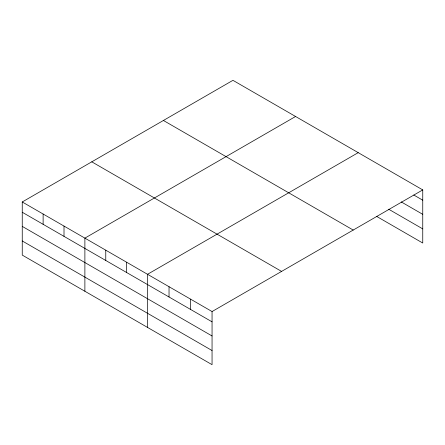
<?xml version="1.0" encoding="UTF-8"?>
<svg xmlns="http://www.w3.org/2000/svg" width="445" height="445" viewBox="0 0 445 445"><rect width="100%" height="100%" fill="white"/><g stroke="black" fill="none" stroke-linecap="round" stroke-linejoin="round"><path stroke-width="0.67" d="M22.25 201.969L212.054 311.55L212.054 364.672L22.25 255.091L22.25 201.969L232.946 80.328L422.75 189.909L422.75 243.031L376.743 216.465M295.58 116.49L84.884 238.131L84.884 291.252M358.214 152.652L147.523 274.292L147.523 327.414M212.054 311.55L422.75 189.909M413.789 195.016L422.75 200.189M401.24 201.908L422.75 214.329M388.691 209.228L422.75 228.891M163.415 120.467L353.219 230.054M91.781 161.83L281.585 271.411M22.25 212.254L212.054 321.835M22.25 226.388L212.054 335.969M22.25 240.956L212.054 350.538M190.543 299.135L190.543 309.414M169.033 286.714L169.033 296.993M126.641 262.238L126.641 272.524M105.765 250.185L105.765 260.47M64.008 226.077L64.008 236.362M43.126 214.023L43.126 224.308"/></g></svg>
